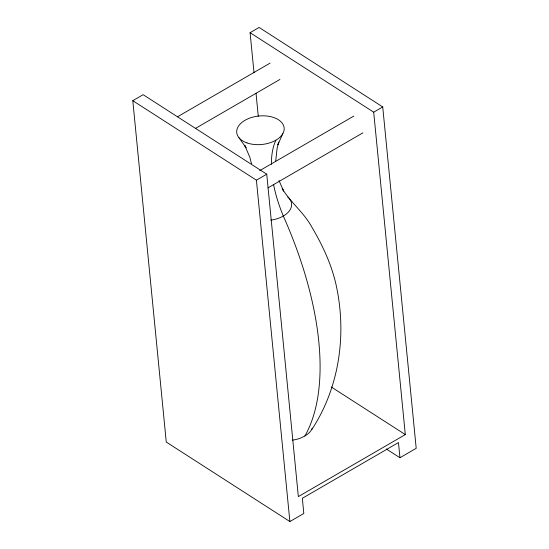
<?xml version="1.0" encoding="UTF-8"?>
<svg xmlns="http://www.w3.org/2000/svg" width="549" height="549" viewBox="0 0 549 549"><rect width="100%" height="100%" fill="white"/><g stroke="black" fill="none" stroke-linecap="round" stroke-linejoin="round"><path stroke-width="0.82" d="M275.687 161.406L277.087 148.388L278.782 142.04L277.856 144.758L282.838 133.62M292.274 440.174A23.827 14.308 -5.6 0 0 299.699 438.411C304.695 436.366 310.281 433.477 312.306 428.145M311.846 429.476C339.303 387.656 346.721 335 336.434 286.427C331.898 265.085 322.606 245.266 311.544 226.593C303.727 212.381 290.49 202.382 282.22 188.575L283.613 191.073L279.002 180.539M399.953 457.742L398.464 442.569L302.327 498.293L303.817 513.466L289.879 521.55L166.272 442.062L132.796 100.68L143.131 94.689L266.739 174.184L298.347 496.598L405.306 434.588L373.697 112.181L250.09 32.686L259.121 27.45L382.728 106.938L416.204 448.32L399.953 457.742L386.297 448.958M177.409 116.848L270.115 63.108M195.362 128.466L279.908 79.454M259.67 170.657L353.858 116.059M132.796 100.68L256.404 180.175L266.739 174.184M373.697 112.181L382.728 106.938M267.981 187.868L362.91 132.837M331.287 386.99L405.306 434.588M239 137.778L246.089 147.77L244.689 145.279L249.87 157.343L251.504 163.705M250.09 32.686L254.022 72.777M256.026 93.248L258.284 116.278M256.404 180.175L289.879 521.55M287.779 197.029A23.827 14.308 -5.6 0 1 270.698 220.176M304.894 436.036A269.573 130.339 59.9 0 0 283.325 216.038A101.277 48.964 59.9 0 1 273.56 184.471M271.405 164.377A101.277 48.964 59.9 0 1 275.886 140.18M247.002 142.918A23.827 14.308 -5.6 0 0 284.121 129.873A23.827 14.308 -5.6 0 0 250.179 117.939A23.827 14.308 -5.6 0 0 247.002 142.918"/></g></svg>
